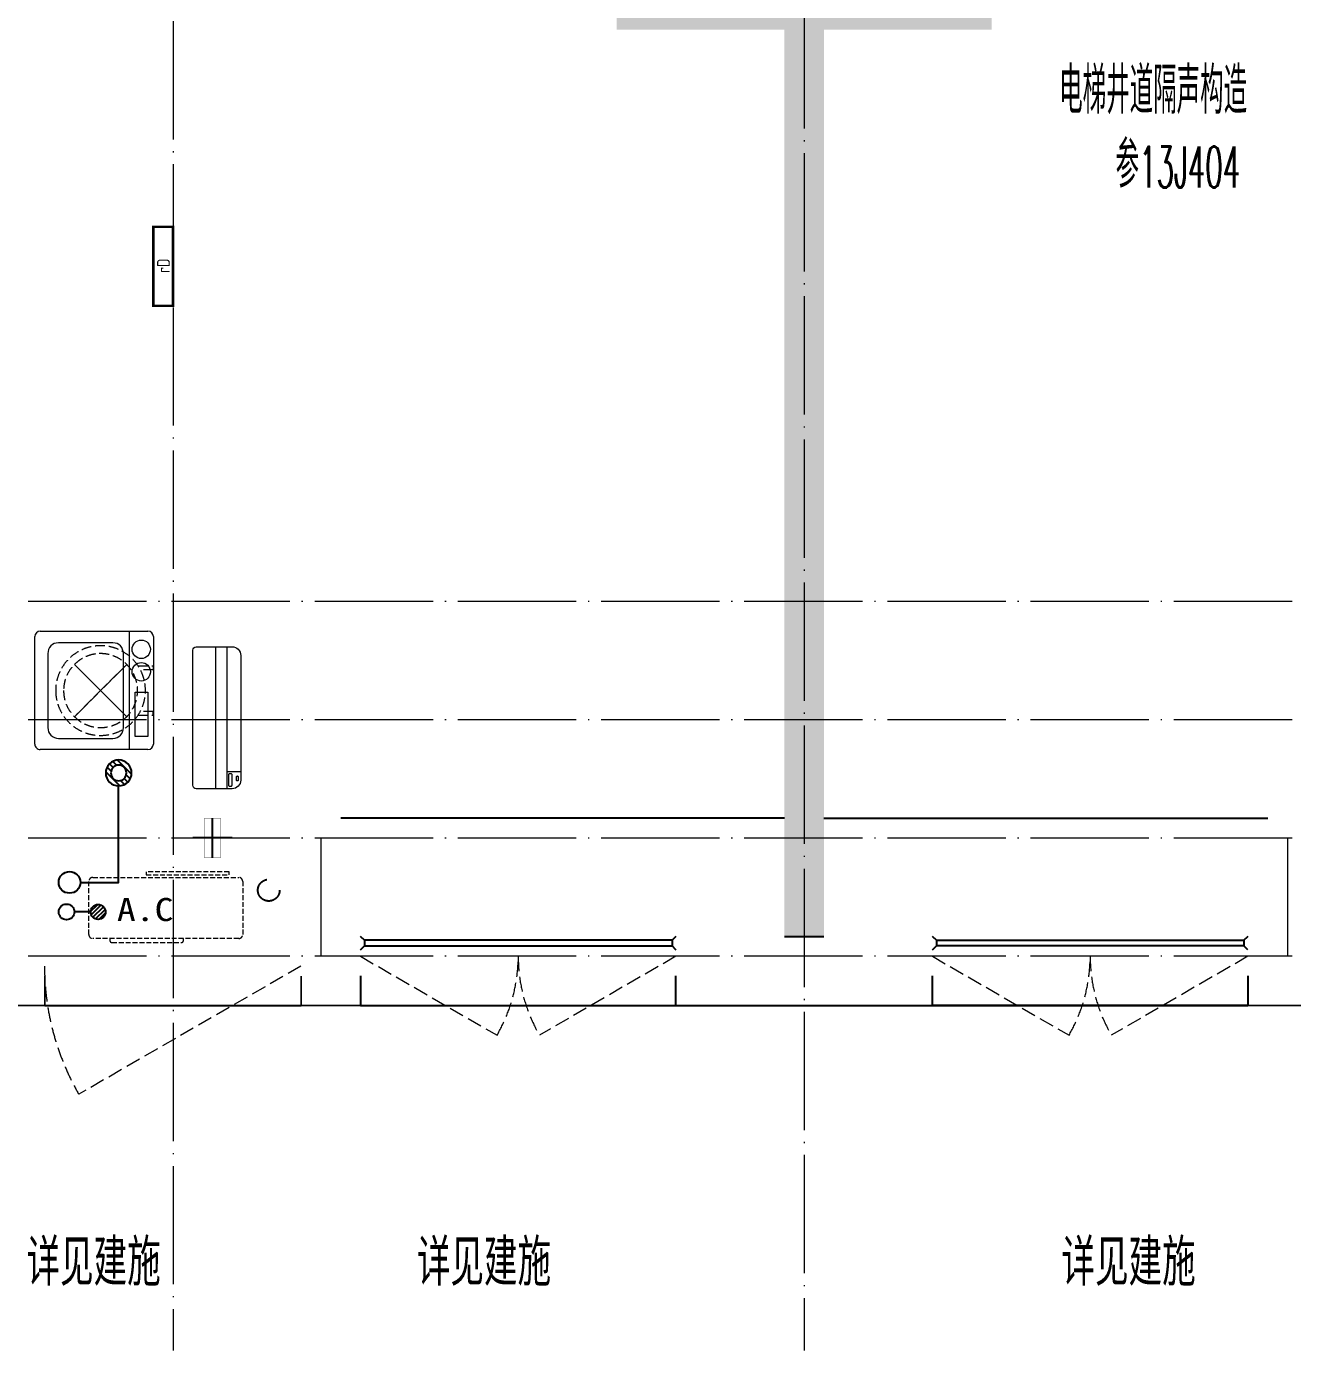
# Model space of a CAD drawing. Extents: x -518115 to 790560, y -210384 to 1628073.
# Drawn here: x 429173 to 435593, y 361824 to 368541 of the extents above; entities that cross this region are included whole.
import ezdxf

# ---------------------------------------------------------------- set-up
doc = ezdxf.new("R2010")
doc.units = 0
doc.header["$LTSCALE"] = 1000
doc.header["$MEASUREMENT"] = 0
for name, pattern in [('$1$DASH', [0.35, 0.25, -0.1]), ('DASH', [0.35, 0.25, -0.1]), ('DOTE', [2.42, 2, -0.2, 0.02, -0.2])]:
    doc.linetypes.add(name, pattern=pattern)
for name, color, linetype in [('3-栏杆1', 135, 'Continuous'), ('3.5方案汇报，与郭总、侯月琴确定户型_t8$0$2020.03.04 -1安徽标准化洋房户型(UA）_t8_t8$0$看线', 154, 'Continuous'), ('EQUIP_地漏', 7, 'Continuous'), ('PUB_TEXT', 4, 'Continuous'), ('VPIPE-凝结', 150, 'Continuous'), ('VPIPE-废水', 31, 'Continuous'), ('VPIPE-雨水', 4, 'DASH'), ('保温', 6, 'Continuous'), ('机电标识类', 1, 'Continuous'), ('看线', 251, 'Continuous')]:
    doc.layers.add(name, color=color, linetype=linetype)
for name, color, linetype, lineweight in [('DOTE', 19, 'DOTE', 9), ('EQUIP-消防', 3, 'Continuous', 20), ('LVTRY', 1, 'Continuous', 13), ('WINDOW', 144, 'Continuous', 15), ('平面-空调室内机', 176, 'Continuous', 9), ('平面-空调预留孔', 173, 'Continuous', 15), ('空调', 76, 'Continuous', 13), ('粉刷', 251, 'Continuous', 9)]:
    doc.layers.add(name, color=color, linetype=linetype, lineweight=lineweight)
doc.styles.add('_TCH_AXIS', font='COMPLEX', dxfattribs={"bigfont": 'GBCBIG'})
doc.styles.add('_TCH_DIM', font='SIMPLEX.shx', dxfattribs={"width": 0.7, "bigfont": 'GBCBIG.shx'})
doc.styles.add('房间名称', font='TSSDENG', dxfattribs={"width": 0.8, "bigfont": 'HZTXT'})
doc.styles.add('黑体', font='')
doc.styles.get('黑体').set_extended_font_data('SimHei')

# ---------------------------------------------------------------- blocks, each defined once
blk = doc.blocks.new('FSFSFSFSEG')
at = {"layer": 'EQUIP-消防', "const_width": 12.8}
blk.add_lwpolyline([(136866.6, 335152.5), (136466.6, 335152.5), (136466.6, 335052.5), (136866.6, 335052.5)], close=True, dxfattribs=at)
at = {"layer": 'PUB_TEXT', "color": 7, "true_color": 0xffffff, "style": '房间名称', "width": 0.8}
blk.add_text('rD', height=64.8, dxfattribs=at).set_placement((136633.7, 335069))
blk = doc.blocks.new('GHFHFHTFHCSDCS')
at = {"rotation": 89.99999999297357}
blk.add_blockref('FSFSFSFSEG', (764969.1, 230657.2), dxfattribs=at)
blk = doc.blocks.new('gsergvr')
at = {"layer": '平面-空调预留孔', "linetype": 'DASH', "ltscale": 0.1}
for p, q in [((34075.4, 17176.2), (34075.4, 17166.2)), ((34085.4, 17156.2), (34438.2, 17156.2)), ((34448.2, 17166.2), (34448.2, 17176.2))]:
    blk.add_line(p, q, dxfattribs=at)
blk.add_lwpolyline([(34728.6, 17176.2), (33988.6, 17176.2, -0.414214), (33968.6, 17196.2), (33968.6, 17466.2, -0.414214), (33988.6, 17486.2), (34728.6, 17486.2, -0.414214), (34748.6, 17466.2), (34748.6, 17196.2, -0.414214)], format="xyb", close=True, dxfattribs=at)
blk.add_lwpolyline([(34679.3, 17515.3), (34259.5, 17515.3), (34259.5, 17500.2), (34679.3, 17500.2)], close=True, dxfattribs=at)
for centre, start, end in [((34085.4, 17166.2), 180, 270), ((34438.2, 17166.2), 270, 0)]:
    blk.add_arc(centre, 10, start, end, dxfattribs=at)
at = {"layer": '平面-空调预留孔', "color": 251, "linetype": 'DASH', "ltscale": 0.1, "true_color": 0x636466, "style": '黑体', "width": 1.2}
blk.add_text('A.C', height=117.05, dxfattribs=at).set_placement((34110.9, 17264.8))
blk = doc.blocks.new('rtyryrtyeeretee')
at = {"layer": '平面-空调预留孔'}
blk.add_blockref('gsergvr', (635673.5, 326705.8), dxfattribs=at)
blk = doc.blocks.new('GDGDRGDGDRGDR')
blk.add_blockref('rtyryrtyeeretee', (-240152.6, 97240.1))
blk = doc.blocks.new('GDFGDGRD')
at = {"layer": '保温', "linetype": 'Continuous', "ltscale": 10}
h = blk.add_hatch(dxfattribs=at)
h.set_pattern_fill('HEX', color=251, scale=10, angle=90, style=0)
h.set_pattern_definition([(90, (-70765.891, -151624.736), (-16.49778, 1e-15), [9.525, -19.05]), (210, (-70765.891, -151624.736), (8.24889, -14.2874966), [9.525, -19.05]), (150, (-70765.891, -151615.211), (-8.24889, -14.2874966), [9.525, -19.05])])
h.paths.add_polyline_path([(434066.6, 368523.7), (434066.6, 368723.7), (432166.6, 368723.7), (432166.6, 368523.7)])
h = blk.add_hatch(dxfattribs=at)
h.set_pattern_fill('HEX', color=251, scale=10, angle=90, style=0)
h.set_pattern_definition([(90, (-70765.891, -152124.736), (-16.49778, 1e-15), [9.525, -19.05]), (210, (-70765.891, -152124.736), (8.24889, -14.2874966), [9.525, -19.05]), (150, (-70765.891, -152115.211), (-8.24889, -14.2874966), [9.525, -19.05])])
h.paths.add_polyline_path([(433016.7, 363923.7), (433216.7, 363923.7), (433216.7, 368523.7), (433016.7, 368523.7)])
at = {"layer": '保温', "color": 251, "linetype": 'ByBlock', "ltscale": 10}
blk.add_line((433016.6, 363923.7), (433216.6, 363923.7), dxfattribs=at)
blk = doc.blocks.new('dnfhfn')
at = {"linetype": '$1$DASH', "ltscale": 0.2}
for p, q in [((101.9, 495, 0), (121.9, 495, 0)), ((101.9, 417.2, 0), (101.9, 495, 0)), ((121.9, 495, 0), (121.9, 429, 0)), ((353.1, 495, 0), (333.1, 495, 0)), ((333.1, 495, 0), (333.1, 429, 0)), ((353.1, 417.2, 0), (353.1, 495, 0))]:
    blk.add_line(p, q, dxfattribs=at)
at = {"linetype": '$1$DASH', "ltscale": 0.2, "elevation": 0}
for points in [[(94.9, 360.1), (94.9, 360.1), (360.1, 94.9), (360.1, 94.9)], [(360.1, 360.1), (94.9, 94.9), (94.9, 94.9), (360.1, 360.1)]]:
    blk.add_lwpolyline(points, close=True, dxfattribs=at)
at = {"linetype": '$1$DASH', "ltscale": 0.2}
for radius in [227.5, 187.5]:
    blk.add_circle((227.5, 227.5, 0), radius, dxfattribs=at)
blk = doc.blocks.new('$TwtSys$00000543')
for p, q in [((-93.6, -8.5), (8.5, 93.6)), ((-8.5, -93.6), (93.6, 8.5)), ((12.5, 55), (41.7, 84.2)), ((39.9, 39.9), (66.5, 66.5)), ((55, 12.5), (84.2, 41.7)), ((-84.2, -41.7), (-55, -12.5)), ((-66.5, -66.5), (-39.9, -39.9)), ((-41.7, -84.2), (-12.5, -55))]:
    blk.add_line(p, q)
for radius in [94, 56.4]:
    blk.add_circle((0, 0), radius)
blk = doc.blocks.new('RECTANG')
for p, q in [((1, 1), (0, 1)), ((0, 1), (0, 0)), ((1, 0), (1, 1)), ((0, 0), (1, 0))]:
    blk.add_line(p, q)
blk = doc.blocks.new('洗衣机')
at = {"layer": 'LVTRY'}
for p, q in [((3790993.7, 243444.5), (3790993.7, 242899.1)), ((3791567.4, 243472.1), (3791021, 243472.1)), ((3791116.5, 243472.1), (3791116.5, 242871.5)), ((3791594.6, 242899.1), (3791594.6, 243444.5)), ((3791145.1, 242982.5), (3791145.1, 243358)), ((3791199, 243412.7), (3791474.9, 243412.7)), ((3791528.8, 243358), (3791528.8, 242982.5)), ((3791474.9, 242927.8), (3791199, 242927.8)), ((3791021, 242871.5), (3791567.4, 242871.5))]:
    blk.add_line(p, q, dxfattribs=at)
at = {"layer": 'LVTRY', "extrusion": (0, 0, -1)}
for centre, major_axis, start_param, end_param in [((3791021, 243444.5), (0, 27.6), -1.570796, 0), ((3791055.1, 243379.8), (0, 46.9), 3.141593, 9.424778), ((3791567.4, 243444.5), (0, 27.6), 0, 1.570796), ((3791199, 243358), (0, 54.7), 4.712389, 6.283185), ((3791474.9, 243358), (0, 54.7), 0, 1.570796), ((3791055.1, 243265.7), (0, 46.9), 3.141593, 9.424778), ((3791199, 242982.5), (0, 54.7), 3.141593, 4.712389), ((3791474.9, 242982.5), (0, 54.7), 1.570796, 3.141593), ((3791021, 242899.1), (0, 27.6), 3.141593, 4.712389), ((3791567.4, 242899.1), (0, 27.6), 1.570796, 3.141593)]:
    blk.add_ellipse(centre, major_axis=major_axis, ratio=0.986385, start_param=start_param, end_param=end_param, dxfattribs=at)
at = {"layer": 'LVTRY', "xscale": 63.25620569481588, "yscale": 224.5369532744355, "zscale": 64.12934308941763, "rotation": 180}
blk.add_blockref('RECTANG', (3791085.2, 243162.4), dxfattribs=at)
blk = doc.blocks.new('$TwtSys$00000141')
at = {"color": 1}
for p, q in [((-47.1, 3.8), (-5, 45.9)), ((-47.1, 3.8), (-5, 45.9)), ((-43.6, -17.5), (17.5, 43.6)), ((-43.6, -17.5), (17.5, 43.6)), ((-33.2, -33.2), (33.2, 33.2)), ((-33.2, -33.2), (33.2, 33.2)), ((-16.2, -43.5), (43.8, 16.4)), ((-16.2, -43.5), (43.8, 16.4)), ((5.7, -46.1), (46.1, -5.7)), ((5.7, -46.1), (46.1, -5.7))]:
    blk.add_line(p, q, dxfattribs=at)
blk.add_circle((0, 0), 47, dxfattribs=at)
blk.add_circle((0, 0), 47, dxfattribs=at)
blk = doc.blocks.new('ASDFSD')
at = {"layer": '3-栏杆1', "color": 5}
for p, q in [((681762.6, 334937.5), (681742.3, 334955.3)), ((681742.3, 334955.3), (681762.6, 334937.5)), ((681742.3, 334888.4), (681762.6, 334908.3)), ((683322.1, 334937.5), (681762.6, 334937.5)), ((681762.6, 334937.5), (681762.6, 334908.3)), ((681762.6, 334908.2), (683322.1, 334908.2)), ((683322.1, 334937.5), (683342.3, 334955.3)), ((683342.3, 334955.3), (683322.1, 334937.5)), ((683322.1, 334937.5), (683322.1, 334908.3)), ((683322.1, 334908.3), (683342.3, 334888.4)), ((683342.3, 334888.4), (683322.1, 334908.3))]:
    blk.add_line(p, q, dxfattribs=at)
blk = doc.blocks.new('A$C001338C2')
for p, q in [((845, 303.6), (55, 303.6)), ((109.1, 214.8), (109.1, 303.6)), ((0, 248.6), (0, 22)), ((900, 22), (900, 248.6)), ((22, 0), (878, 0))]:
    blk.add_line(p, q)
at = {"lineweight": 5}
for p, q in [((900, 214.8), (0, 214.8)), ((900, 143.2), (0, 143.2))]:
    blk.add_line(p, q, dxfattribs=at)
for points in [[(73.1, 275), (56.8, 275, -0.414214), (51.3, 280.5), (51.3, 283.4, -0.414214), (56.8, 288.9), (73.1, 288.9, -0.414214), (78.6, 283.4), (78.6, 280.5, -0.414214)], [(89.2, 226.4), (22.2, 226.4, -0.414214), (16.7, 231.9), (16.7, 243.1, -0.414214), (22.2, 248.6), (89.2, 248.6, -0.414214), (94.7, 243.1), (94.7, 231.9, -0.414214)]]:
    blk.add_lwpolyline(points, format="xyb", close=True)
for centre, radius, start, end in [((55, 248.6), 55, 90, 180), ((845, 248.6), 55, 360, 90), ((22, 22), 22, 180, 270), ((878, 22), 22, 270, 360)]:
    blk.add_arc(centre, radius, start, end)
blk = doc.blocks.new('dongkong')
blk.add_wipeout([(-603756, 210771), (-603756, 210570.8), (-603836, 210570.8), (-603836, 210771)])
at = {"layer": '机电标识类', "color": 250, "linetype": 'DASH', "ltscale": 400}
for p, q in [((-603796, 210771), (-603796, 210570.8)), ((-603896, 210670.7), (-603696, 210670.7))]:
    blk.add_line(p, q, dxfattribs=at)
at = {"layer": '空调', "color": 6, "linetype": 'DASH', "const_width": 2}
blk.add_lwpolyline([(-603756, 210771), (-603756, 210570.8), (-603836, 210570.8), (-603836, 210771)], close=True, dxfattribs=at)
blk = doc.blocks.new('GDGDGDSDA')
at = {"layer": 'DOTE', "linetype": 'DOTE', "ltscale": 0.3}
for p, q in [((428635, 370658.3), (428634.8, 359558.3)), ((431834.8, 366358.3), (431834.8, 359558.3)), ((471334.8, 363358.3), (417334.8, 363358.3)), ((471334.8, 362758.3), (417334.8, 362758.3)), ((471334.8, 362158.3), (417334.8, 362158.3)), ((429384.8, 362158.3), (429384.8, 361558.3)), ((434284.8, 362158.3), (434284.8, 361558.3)), ((471334.8, 361558.3), (417334.8, 361558.3))]:
    blk.add_line(p, q, dxfattribs=at)

msp = doc.modelspace()

# ---------------------------------------------------------------- linework, layer by layer
at = {"color": 30, "const_width": 8}
for points in [[(428966.6, 363723.7), (428966.6, 363573.7), (429266.6, 363573.7), (429266.6, 363723.7)], [(430566.6, 363723.7), (430566.6, 363573.7), (430866.6, 363573.7), (430866.6, 363723.7)], [(435666.6, 363723.7), (435666.6, 363573.7), (435366.6, 363573.7), (435366.6, 363723.7)]]:
    msp.add_lwpolyline(points, dxfattribs=at)
at = {"layer": 'WINDOW', "color": 250, "linetype": 'DASH', "ltscale": 0.3}
for points in [[(430866.6, 363823.7), (431559.4, 363423.7, 0.131652), (431666.6, 363823.7)], [(432466.6, 363823.7), (431773.8, 363423.7, -0.131652), (431666.6, 363823.7)], [(433766.6, 363823.7), (434459.4, 363423.7, 0.131652), (434566.6, 363823.7)], [(435366.6, 363823.7), (434673.8, 363423.7, -0.131652), (434566.6, 363823.7)], [(430564.7, 363773.7), (429438.8, 363123.7, -0.131652), (429264.7, 363773.7)]]:
    msp.add_lwpolyline(points, format="xyb", dxfattribs=at)
at = {"layer": '看线', "color": 202, "ltscale": 0.5}
for points in [[(430866.6, 363723.7), (430866.6, 363573.7), (432466.6, 363573.7), (432466.6, 363723.7)], [(435366.6, 363723.7), (435366.6, 363573.7), (433766.6, 363573.7), (433766.6, 363723.7)], [(429266.6, 363573.7), (430566.6, 363573.7)], [(430866.6, 363573.7), (435366.6, 363573.7)]]:
    msp.add_lwpolyline(points, dxfattribs=at)

# ---------------------------------------------------------------- block references
for name, p in [('GHFHFHTFHCSDCS', (0, 0)), ('GDGDRGDGDRGDR', (0, -77208.4))]:
    msp.add_blockref(name, p)

# ---------------------------------------------------------------- texts
at = {"layer": 'PUB_TEXT', "color": 3, "style": '_TCH_DIM'}
for s, height, width, p in [('电梯井道隔声构造', 236.31, 0.7, (434409.4, 368098)), ('参', 236.3, 0.7, (434695.2, 367723.3)), ('13J404', 208.25, 0.494118, (434815.6, 367723.3))]:
    msp.add_text(s, height=height, dxfattribs=dict(at, width=width)).set_placement(p)
at = {"layer": 'PUB_TEXT', "style": '_TCH_AXIS'}
for p in [(429173.4, 362152.2), (431152.7, 362152.2), (434421.1, 362152.2)]:
    msp.add_text('详见建施', height=236.31, dxfattribs=at).set_placement(p)

# ---------------------------------------------------------------- next in the draw order: linework, layer by layer
at = {"layer": '3.5方案汇报，与郭总、侯月琴确定户型_t8$0$2020.03.04 -1安徽标准化洋房户型(UA）_t8_t8$0$看线', "ltscale": 10}
for p, q in [((433016.6, 364523.7), (430766.6, 364523.7)), ((433216.6, 364523.7), (435466.6, 364523.7))]:
    msp.add_line(p, q, dxfattribs=at)
at = {"layer": 'VPIPE-凝结', "ltscale": 0.1}
for points in [[(429446.6, 364198.7), (429640.7, 364198.7), (429640.7, 364687.9)], [(429499, 364048.7), (429416.6, 364048.7)]]:
    msp.add_lwpolyline(points, dxfattribs=at)
at = {"layer": 'VPIPE-凝结'}
msp.add_circle((429376.6, 364048.7), 40, dxfattribs=at)
at = {"layer": 'VPIPE-废水'}
msp.add_circle((429391.6, 364198.7), 55, dxfattribs=at)
at = {"layer": 'VPIPE-雨水'}
msp.add_circle((430401.6, 364158.7), 55, dxfattribs=at)

# ---------------------------------------------------------------- next in the draw order: block references
for name, p in [('GDFGDGRD', (0, 0)), ('ASDFSD', (-250875.7, 28968.4))]:
    msp.add_blockref(name, p)
at = {"xscale": -1}
msp.add_blockref('ASDFSD', (1117108.9, 28968.4), dxfattribs=at)
at = {"layer": 'EQUIP_地漏', "xscale": -0.7000000000000001, "yscale": 0.7000000000000001, "zscale": 0.7}
msp.add_blockref('$TwtSys$00000543', (429640.7, 364753.7), dxfattribs=at)
at = {"layer": 'EQUIP_地漏', "xscale": -0.8, "yscale": -0.8, "zscale": 0.8, "rotation": 180}
msp.add_blockref('$TwtSys$00000141', (429536.6, 364048.7), dxfattribs=at)
at = {"layer": '平面-空调预留孔', "xscale": -1, "rotation": 270}
msp.add_blockref('dnfhfn', (429321.5, 364944.1, 0), dxfattribs=at)
at = {"layer": '平面-空调预留孔', "xscale": -0.800000000046565, "yscale": 0.800000000046565, "zscale": 0.800000000046565, "rotation": 269.9999997665698}
msp.add_blockref('A$C001338C2', (430016.8, 364673.7), dxfattribs=at)
at = {"layer": '粉刷', "xscale": -1}
msp.add_blockref('洗衣机', (4220810.3, 122001.3), dxfattribs=at)

# ---------------------------------------------------------------- next in the draw order: block references
at = {"layer": '平面-空调室内机', "ltscale": 0.3, "rotation": 180}
msp.add_blockref('dongkong', (-173679.4, 575094.5), dxfattribs=at)

# ---------------------------------------------------------------- next in the draw order: block references
msp.add_blockref('GDGDGDSDA', (1281.8, 2265.4))

doc.saveas('drawing.dxf')
